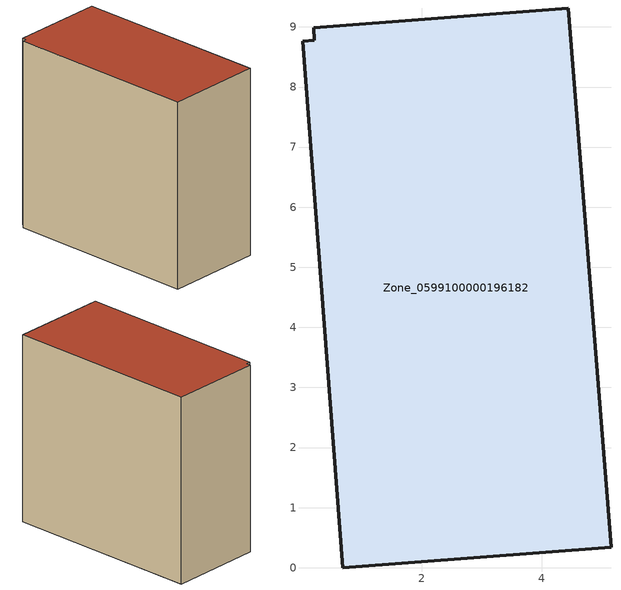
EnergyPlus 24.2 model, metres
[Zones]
Zone_0599100000196182
 floor ground (C_G): 0.69,0 0.02,8.76 0.21,8.78 0.2,8.98 4.44,9.31 5.15,0.34 z0
 wall outside (C_F): 0.69,0 5.15,0.34 4.44,9.31 0.2,8.98 0.21,8.78 0.02,8.76 0.69,0 z0:8.63
 roof outside (C_R): 0.02,8.76 0.69,0 5.15,0.34 4.44,9.31 0.2,8.98 0.21,8.78 z8.63
[BUILDING]
Pand.0599100000196182: North Axis=0; Terrain=City; Loads Convergence Tolerance Value=0.04; Temperature Convergence Tolerance Value=0.4; Solar Distribution=FullExterior; Maximum Number of Warmup Days=25; Minimum Number of Warmup Days=1
[Site:Location]
Rotterdam.The.Hague.AP_ZH_NLD Design_Conditions: Latitude=51.96; Longitude=4.45; Time Zone=1; Elevation=-4.5
[SITE:GROUNDTEMPERATURE:BUILDINGSURFACE]
18, 18, 18, 18, 18, 18, 18, 18, 18, 18, 18, 18
[MATERIAL] Thermal Absorptance=0.9; Solar Absorptance=0.7; Visible Absorptance=0.7
Name | Roughness | Thickness | Conductivity | Density | Specific Heat
G.TC.1946-1964 | MediumSmooth | 0.15 | 1 | 540 | 1210
F.TC.1946-1964 | Rough | 0.3 | 0.857143 | 1920 | 840
R.TC.1946-1964 | MediumRough | 0.2 | 0.235294 | 1500 | 1000
[CONSTRUCTION]
C_G: G.TC.1946-1964
C_F: F.TC.1946-1964
C_R: R.TC.1946-1964
[ZONE]
Zone_0599100000196182: Type=1; Multiplier=1; Ceiling Height=Autocalculate; Volume=Autocalculate; Floor Area=autocalculate; Part of Total Floor Area=Yes
[ZONEINFILTRATION:DESIGNFLOWRATE]
Infil_Zone_0599100000196182: Zone or ZoneList or Space or SpaceList=Zone_0599100000196182; Schedule=AlwaysOn; Design Flow Rate Calculation Method=Flow/Area; Flow Rate per Floor Area=0.003; Constant Term Coefficient=1; Temperature Term Coefficient=0; Velocity Term Coefficient=0; Velocity Squared Term Coefficient=0
[HVACTEMPLATE:ZONE:IDEALLOADSAIRSYSTEM]
Zone_0599100000196182: Maximum Heating Supply Air Temperature=50; Minimum Cooling Supply Air Temperature=13; Maximum Heating Supply Air Humidity Ratio=0.0156; Minimum Cooling Supply Air Humidity Ratio=0.0077; Heating Limit=NoLimit; Cooling Limit=NoLimit; Dehumidification Control Type=ConstantSensibleHeatRatio; Cooling Sensible Heat Ratio=0.7; Dehumidification Setpoint=60; Humidification Control Type=None; Humidification Setpoint=30; Outdoor Air Method=None; Outdoor Air Flow Rate per Person=0.00944; Outdoor Air Flow Rate per Zone Floor Area=0; Outdoor Air Flow Rate per Zone=0; Demand Controlled Ventilation Type=None; Outdoor Air Economizer Type=NoEconomizer; Heat Recovery Type=None; Sensible Heat Recovery Effectiveness=0.7; Latent Heat Recovery Effectiveness=0.65
[ZONECONTROL:THERMOSTAT]
ThermostatControl_Zone_0599100000196182: Zone or ZoneList=Zone_0599100000196182; Control Type Schedule=DualSetpointControlType; Control 1=Thermostat_Zone_0599100000196182; Temperature Difference Between Cutout And Setpoint=0
[THERMOSTATSETPOINT:DUALSETPOINT]
Thermostat_Zone_0599100000196182: Heating Setpoint Temperature Schedule=HeatingSetpoint_Zone_0599100000196182; Cooling Setpoint Temperature Schedule=CoolingSetpoint_Zone_0599100000196182
[SCHEDULE:COMPACT]
HeatingSetpoint_Zone_0599100000196182: Through: 12/31, For: AllDays, Until: 24:00, 21
CoolingSetpoint_Zone_0599100000196182: Through: 12/31, For: AllDays, Until: 24:00, 24
DualSetpointControlType: Through: 12/31, For: AllDays, Until: 24:00, 4
AlwaysOn: Through: 12/31, For: AllDays, Until: 24:00, 1
